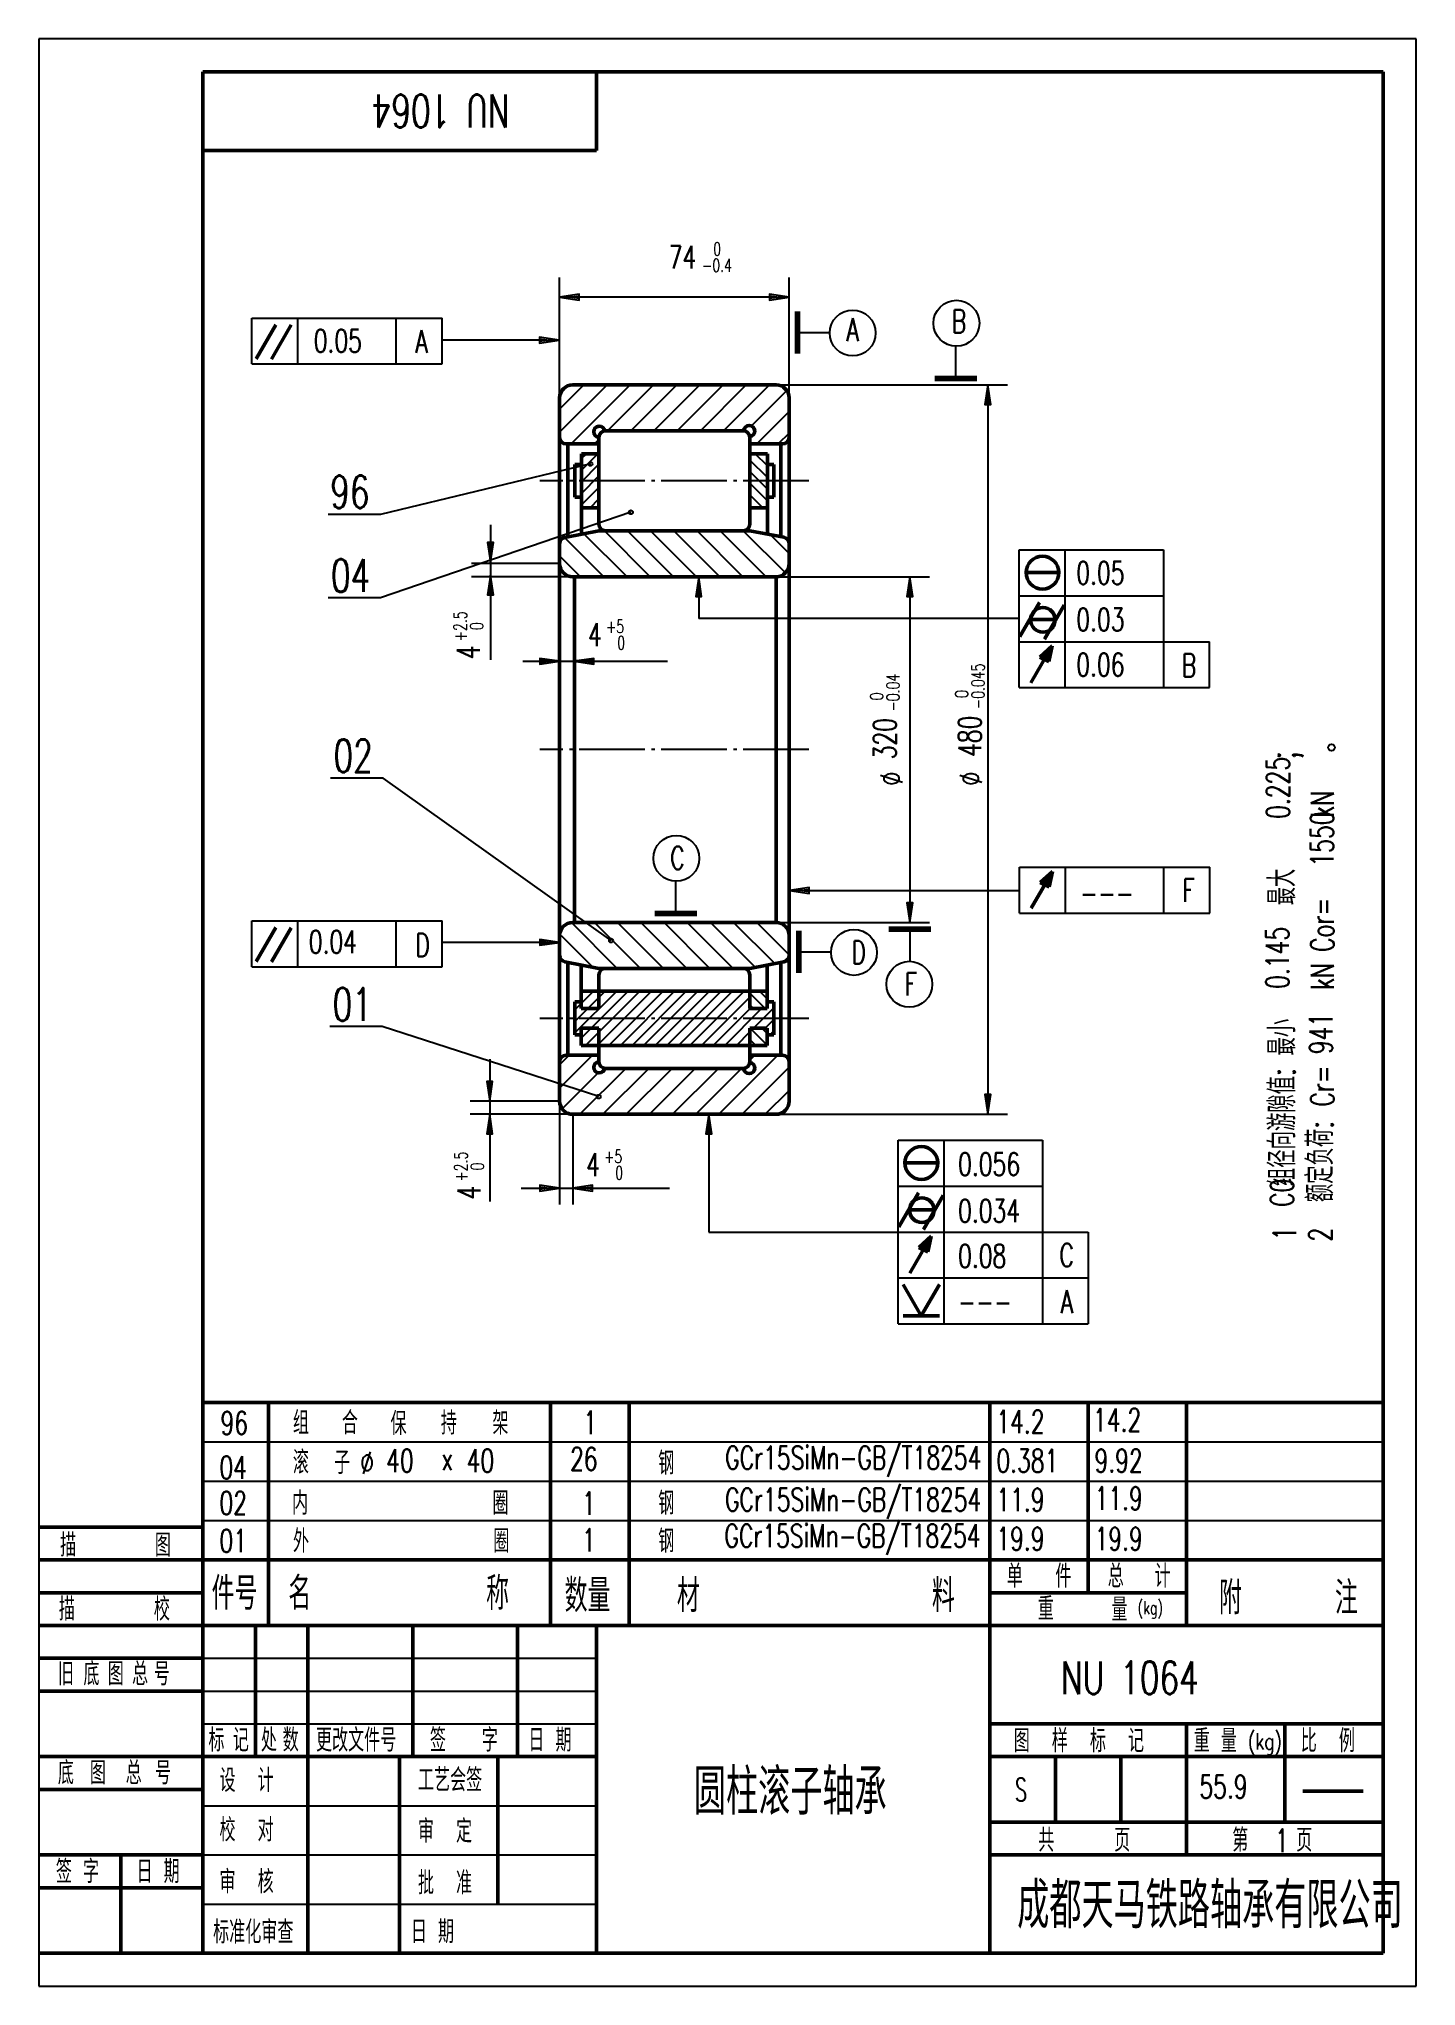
# Model space of a CAD drawing. Extents: x 0 to 210, y 0 to 297.
import ezdxf
from ezdxf.enums import TextEntityAlignment as Align

# ---------------------------------------------------------------- set-up
doc = ezdxf.new("R2010")
doc.units = 0
doc.header["$MEASUREMENT"] = 0
doc.linetypes.add('CENTER', pattern=[12.5, 10, -1, 0.5, -1])
doc.layers.get('0').update_dxf_attribs({"color": 6, "linetype": 'CONTINUOUS'})
doc.layers.get('DEFPOINTS').update_dxf_attribs({"linetype": 'CONTINUOUS'})
doc.layers.add('1', color=2, linetype='CONTINUOUS', lineweight=50)
for name, color, linetype in [('2', 6, 'CONTINUOUS'), ('3', 7, 'CENTER'), ('90', 7, 'CONTINUOUS')]:
    doc.layers.add(name, color=color, linetype=linetype)
doc.styles.add('HZ', font='SIMPLEX', dxfattribs={"width": 0.7, "bigfont": 'HZTXT'})
doc.dimstyles.get("Standard").update_dxf_attribs({"dimtxt": 0.18, "dimasz": 0.18, "dimexe": 0.18, "dimexo": 0.0625, "dimgap": 0.09, "dimtad": 0, "dimtih": 1, "dimtoh": 1, "dimdec": 4, "dimzin": 0, "dimdsep": 46, "dimtxsty": 'Standard', "dimcen": 0.09, "dimadec": 0, "dimazin": 0, "dimtfac": 1, "dimtdec": 4, "dimtofl": 0, "dimtmove": 0, "dimatfit": 3, "dimfxl": 0, "dimtolj": 1, "dimtzin": 0, "dimarcsym": 0})

# ---------------------------------------------------------------- blocks, each defined once
blk = doc.blocks.new('*X8')
at = {"color": 0}
for p, q in [((82.74, 231.23), (85.24, 233.74)), ((82.74, 233), (83.48, 233.74)), ((82.74, 229.46), (85.4, 232.13)), ((82.74, 227.69), (85.4, 230.36)), ((82.74, 225.93), (85.4, 228.59)), ((84.05, 225.47), (85.4, 226.83))]:
    blk.add_line(p, q, dxfattribs=at)
blk = doc.blocks.new('*X9')
at = {"color": 0}
for p, q in [((111.08, 230.09), (108.4, 232.77)), ((111.08, 231.86), (109.21, 233.74)), ((111.08, 233.63), (110.98, 233.74)), ((111.08, 228.33), (108.4, 231.01)), ((111.08, 226.56), (108.4, 229.24)), ((110.4, 225.47), (108.4, 227.47)), ((108.63, 225.47), (108.4, 225.7))]:
    blk.add_line(p, q, dxfattribs=at)
blk = doc.blocks.new('*X5')
at = {"color": 0}
for p, q in [((111.04, 143.52), (108.45, 146.11)), ((111.04, 145.29), (110.22, 146.11)), ((109.31, 143.48), (108.42, 144.38))]:
    blk.add_line(p, q, dxfattribs=at)
blk = doc.blocks.new('*X6')
at = {"color": 0}
for p, q in [((111.04, 150.59), (109.89, 151.74)), ((110.76, 149.11), (108.4, 151.46)), ((108.99, 149.11), (108.4, 149.69))]:
    blk.add_line(p, q, dxfattribs=at)
blk = doc.blocks.new('*X7')
at = {"color": 0}
for p, q in [((81.69, 145.33), (88.1, 151.74)), ((81.69, 147.1), (86.33, 151.74)), ((81.69, 148.87), (84.56, 151.74)), ((82.69, 144.57), (89.87, 151.74)), ((82.69, 151.64), (82.79, 151.74)), ((83.37, 143.47), (91.63, 151.74)), ((85.14, 143.47), (93.4, 151.74)), ((86.91, 143.47), (95.17, 151.74)), ((88.67, 143.47), (96.94, 151.74)), ((90.44, 143.48), (98.7, 151.74)), ((92.21, 143.48), (100.47, 151.74)), ((93.98, 143.48), (102.24, 151.74)), ((95.75, 143.48), (104.01, 151.74)), ((97.51, 143.48), (105.78, 151.74)), ((99.28, 143.48), (107.54, 151.74)), ((101.05, 143.48), (108.4, 150.83)), ((102.82, 143.48), (108.45, 149.11)), ((104.59, 143.48), (110.21, 149.11)), ((108.98, 146.11), (112.04, 149.16)), ((111.05, 149.94), (111.21, 150.11)), ((106.35, 143.48), (108.42, 145.54)), ((110.75, 146.11), (112.04, 147.4)), ((111.52, 145.11), (112.04, 145.63)), ((108.12, 143.48), (108.42, 143.77))]:
    blk.add_line(p, q, dxfattribs=at)
blk = doc.blocks.new('BLK', base_point=(1, 0))
for points in [[(0, 0), (1, 0), (0, 0.15), (0, -0.15), (1, 0)], [(0, 0.07), (0.5, 0), (0, -0.07)]]:
    blk.add_lwpolyline(points)
blk = doc.blocks.new('*D4')
at = {"color": 0, "linetype": 'ByBlock'}
for p, q in [((112.4, 214.97), (135.82, 214.97)), ((132.82, 211.97), (132.82, 165.24)), ((112.4, 162.24), (135.82, 162.24))]:
    blk.add_line(p, q, dxfattribs=at)
at = {"layer": 'DEFPOINTS', "color": 0, "linetype": 'ByBlock'}
for p in [(112.4, 214.97), (112.4, 162.24), (132.82, 162.24)]:
    blk.add_point(p, dxfattribs=at)
at = {"color": 0, "linetype": 'ByBlock', "xscale": 3, "yscale": 3, "zscale": 3}
for p, rotation in [((132.82, 214.97), 90), ((132.82, 162.24), 270)]:
    blk.add_blockref('BLK', p, dxfattribs=dict(at, rotation=rotation))
blk = doc.blocks.new('ZL', base_point=(176.19, 35.82))
at = {"layer": '2', "style": 'HZ', "width": 0.7}
blk.add_text('重 量', height=3.5, dxfattribs=at).set_placement((176.34, 35.82))
blk = doc.blocks.new('*D2')
at = {"color": 0, "linetype": 'ByBlock'}
for p, q in [((-152.5, 134.63), (-152.5, 153.01)), ((-117.5, 134.63), (-117.5, 153.01)), ((-120.5, 150.01), (-149.5, 150.01))]:
    blk.add_line(p, q, dxfattribs=at)
at = {"layer": 'DEFPOINTS', "color": 0, "linetype": 'ByBlock'}
for p in [(-152.5, 150.01), (-152.5, 134.63), (-117.5, 134.63)]:
    blk.add_point(p, dxfattribs=at)
at = {"color": 0, "linetype": 'ByBlock', "xscale": 3, "yscale": 3, "zscale": 3, "rotation": 180}
blk.add_blockref('BLK', (-152.5, 150.01), dxfattribs=at)
at = {"color": 0, "linetype": 'ByBlock', "xscale": 3, "yscale": 3, "zscale": 3}
blk.add_blockref('BLK', (-117.5, 150.01), dxfattribs=at)
blk = doc.blocks.new('*D3')
at = {"color": 0, "linetype": 'ByBlock'}
for p, q in [((108.07, 244.24), (143.36, 244.24)), ((140.36, 241.24), (140.36, 135.97)), ((108.07, 132.97), (143.36, 132.97))]:
    blk.add_line(p, q, dxfattribs=at)
at = {"layer": 'DEFPOINTS', "color": 0, "linetype": 'ByBlock'}
for p in [(108.07, 244.24), (108.07, 132.97), (140.36, 132.97)]:
    blk.add_point(p, dxfattribs=at)
at = {"color": 0, "linetype": 'ByBlock', "xscale": 3, "yscale": 3, "zscale": 3}
for p, rotation in [((140.36, 244.24), 90), ((140.36, 132.97), 270)]:
    blk.add_blockref('BLK', p, dxfattribs=dict(at, rotation=rotation))

msp = doc.modelspace()

# ---------------------------------------------------------------- linework, layer by layer
at = {"layer": '1'}
for p, q in [((205, 292), (25, 292)), ((25, 292), (25, 5)), ((85, 280), (85, 292)), ((205, 5), (205, 292)), ((25, 280), (85, 280)), ((115.50856, 249.0402), (115.50856, 255.4402)), ((115.80856, 249.0402), (115.80856, 255.4402)), ((33.13615, 248.21145), (36.13615, 253.4076)), ((35.44561, 248.17109), (38.44561, 253.36725)), ((143.01981, 245.36136), (136.61981, 245.36136)), ((143.01981, 245.06136), (136.61981, 245.06136)), ((81.73734, 227.10552), (81.73734, 232.10552)), ((82.73734, 232.10552), (81.73734, 232.10552)), ((82.73734, 221.46136), (82.73734, 233.73661)), ((111.08432, 221.46578), (111.08432, 233.73661)), ((112.08432, 232.10552), (111.08432, 232.10552)), ((112.08432, 227.10552), (112.08432, 232.10552)), ((82.73734, 227.10552), (81.73734, 227.10552)), ((112.08432, 227.10552), (111.08432, 227.10552)), ((85.40409, 221.97443), (80.21516, 220.97611)), ((108.40409, 221.97443), (113.59054, 220.99017)), ((150.49489, 215.59371), (155.49489, 215.59371)), ((150.64608, 215.59371), (150.64608, 215.59371)), ((149.5826, 205.85806), (152.5826, 211.05421)), ((151.29159, 208.42702), (155.02953, 208.42702)), ((153.36322, 205.44239), (156.36322, 210.63854)), ((151.26157, 198.79399), (154.51157, 204.42316)), ((154.51157, 204.42316), (152.62612, 202.7234)), ((152.62612, 202.7234), (154.00872, 202.06458)), ((153.90364, 203.40498), (153.04797, 202.56499)), ((153.93366, 203.44072), (153.67846, 202.26117)), ((154.51157, 204.42316), (154.00872, 202.06458)), ((151.26157, 198.79399), (151.26157, 198.79399)), ((151.32161, 164.40153), (154.57161, 170.03069)), ((154.57161, 170.03069), (152.68617, 168.33093)), ((154.57161, 170.03069), (154.06877, 167.67211)), ((152.68617, 168.33093), (154.06877, 167.67211)), ((153.96369, 169.01251), (153.10802, 168.17252)), ((153.99371, 169.04825), (153.73851, 167.8687)), ((100.31127, 163.73644), (93.91127, 163.73644)), ((100.31127, 163.43644), (93.91127, 163.43644)), ((151.32161, 164.40153), (151.32161, 164.40153)), ((33.13615, 156.25391), (36.13615, 161.45006)), ((35.44561, 156.21355), (38.44561, 161.40971)), ((115.71087, 154.55313), (115.71087, 160.95313)), ((116.01087, 154.55313), (116.01087, 160.95313)), ((129.62426, 161.38115), (136.02426, 161.38115)), ((129.62426, 161.08115), (136.02426, 161.08115)), ((85.40409, 155.23661), (80.21516, 156.23493)), ((82.69413, 149.10552), (82.69413, 155.75799)), ((108.40409, 155.23661), (113.59054, 156.22087)), ((111.04111, 149.10552), (111.04111, 155.73705)), ((81.69413, 145.10552), (81.69413, 150.10552)), ((82.69413, 150.10552), (81.69413, 150.10552)), ((85.40409, 149.10552), (82.69413, 149.10552)), ((111.04111, 149.10552), (108.40409, 149.10552)), ((112.04111, 150.10552), (111.04111, 150.10552)), ((112.04111, 145.10552), (112.04111, 150.10552)), ((85.40409, 146.10552), (82.69413, 146.10552)), ((82.69413, 143.47443), (82.69413, 146.10552)), ((111.04111, 146.10552), (108.40409, 146.10552)), ((111.04111, 143.47443), (111.04111, 146.10552)), ((82.69413, 145.10552), (81.69413, 145.10552)), ((112.04111, 145.10552), (111.04111, 145.10552)), ((132.02761, 125.54522), (137.02761, 125.54522)), ((132.1788, 125.54522), (132.1788, 125.54522)), ((131.11533, 115.80957), (134.11533, 121.00572)), ((134.89594, 115.3939), (137.89594, 120.59005)), ((132.82431, 118.37853), (136.56225, 118.37853)), ((132.79429, 108.7455), (136.04429, 114.37467)), ((136.04429, 114.37467), (134.15884, 112.67491)), ((135.43636, 113.35649), (134.58069, 112.5165)), ((135.46639, 113.39223), (135.21119, 112.21268)), ((136.04429, 114.37467), (135.54145, 112.01608)), ((134.15884, 112.67491), (135.54145, 112.01608)), ((134.55351, 102.24592), (131.80351, 107.00906)), ((132.79429, 108.7455), (132.79429, 108.7455)), ((134.55351, 102.24592), (137.30351, 107.00906)), ((131.80351, 102.24592), (137.30351, 102.24592)), ((25, 89), (205, 89)), ((35, 89), (35, 55)), ((78, 89), (78, 55)), ((90, 89), (90, 55)), ((145, 89), (145, 5)), ((160, 89), (160, 60)), ((175, 89), (175, 55)), ((0, 70), (25, 70)), ((0, 65), (25, 65)), ((25, 65), (205, 65)), ((0, 60), (25, 60)), ((145, 60), (175, 60)), ((0, 55), (25, 55)), ((25, 55), (205, 55)), ((33, 55), (33, 35)), ((41, 55), (41, 5)), ((57, 55), (57, 35)), ((73, 55), (73, 35)), ((85, 55), (85, 5)), ((0, 50), (25, 50)), ((0, 45), (25, 45)), ((145, 40), (205, 40)), ((175, 40), (175, 20)), ((190, 40), (190, 25)), ((0, 35), (25, 35)), ((25, 35), (85, 35)), ((55, 35), (55, 5)), ((70, 35), (70, 12.5)), ((145, 35), (205, 35)), ((155, 35), (155, 25)), ((165, 35), (165, 25)), ((0, 30), (25, 30)), ((192.75137, 29.70332), (201.9536, 29.70332)), ((145, 25), (205, 25)), ((0, 20), (25, 20)), ((12.5, 20), (12.5, 5)), ((145, 20), (205, 20)), ((0, 15), (25, 15)), ((0, 5), (205, 5))]:
    msp.add_line(p, q, dxfattribs=at)
at = {"layer": '1', "color": 2}
for p, q in [((112.40409, 244.23661), (81.40409, 244.23661)), ((79.40415, 242.23661), (79.40415, 134.97443)), ((114.40415, 242.23661), (114.40415, 134.97443)), ((80.40409, 235.23661), (85.40409, 235.23661)), ((80.65749, 221.06121), (80.65749, 235.23661)), ((85.40409, 236.23661), (85.40409, 222.97443)), ((107.40409, 237.23661), (86.40409, 237.23661)), ((108.40409, 222.97443), (108.40409, 236.34685)), ((113.40409, 235.23661), (108.40409, 235.23661)), ((113.15069, 235.23661), (113.15069, 221.07364)), ((82.73734, 233.73661), (85.40409, 233.73661)), ((108.40409, 233.73661), (111.08432, 233.73661)), ((82.73734, 225.47443), (85.40409, 225.47443)), ((108.40409, 225.47443), (111.08432, 225.47443)), ((108.40409, 221.97443), (85.40409, 221.97443)), ((112.40409, 214.97443), (81.40409, 214.97443)), ((81.64494, 214.97443), (81.64494, 162.23661)), ((112.40415, 214.97443), (112.40415, 162.23661)), ((112.40409, 162.23661), (81.40409, 162.23661)), ((80.65749, 156.14982), (80.65749, 141.97443)), ((108.40409, 155.23661), (85.40409, 155.23661)), ((113.15069, 141.97443), (113.15069, 156.1374)), ((82.69413, 151.73661), (111.04111, 151.73661)), ((85.40409, 149.10552), (85.40409, 154.23661)), ((108.40409, 154.23661), (108.40409, 149.10552)), ((85.40409, 140.97442), (85.40409, 146.10552)), ((108.40409, 146.10552), (108.40409, 140.97442)), ((82.69413, 143.47443), (111.04111, 143.47443)), ((80.40409, 141.97443), (85.40409, 141.97443)), ((107.40409, 139.97443), (86.40409, 139.97443)), ((113.40409, 141.97443), (108.40409, 141.97443)), ((112.40409, 132.97443), (81.40409, 132.97443))]:
    msp.add_line(p, q, dxfattribs=at)
at = {"layer": '1'}
for centre, radius in [((153.03296, 215.59371), 2.5), ((153.10051, 208.40021), 1.87837), ((134.56568, 125.54522), 2.5), ((134.63323, 118.35172), 1.87837)]:
    msp.add_circle(centre, radius, dxfattribs=at)
at = {"layer": '1', "color": 2}
for centre, radius, start, end in [((81.40409, 242.23661), 2, 90, 180), ((112.40409, 242.23661), 2, 0, 90), ((80.40409, 236.23661), 1, 180, 270), ((86.40409, 236.23661), 1, 90, 180), ((107.40409, 236.23661), 1, 0, 90), ((113.40409, 236.23661), 1, 270, 0), ((86.40409, 222.97443), 1, 180, 270), ((107.40409, 222.97443), 1, 270, 0), ((81.40409, 216.97443), 2, 180, 270), ((112.40409, 216.97443), 2, 270, 0), ((81.40409, 160.23661), 2, 90, 180), ((112.40409, 160.23661), 2, 0, 90), ((86.40409, 154.23661), 1, 90, 180), ((107.40409, 154.23661), 1, 0, 90), ((80.40409, 140.97443), 1, 90, 180), ((86.40409, 140.97443), 1, 180, 270), ((107.40409, 140.97443), 1, 270, 0), ((113.40409, 140.97443), 1, 0, 90), ((81.40409, 134.97443), 2, 180, 270), ((112.40409, 134.97443), 2, 270, 0)]:
    msp.add_arc(centre, radius, start, end, dxfattribs=at)
at = {"layer": '1'}
for centre, radius, start, end in [((85.44986, 237.08335), 0.84797, 6.1570829, 266.9060508), ((108.30712, 237.18926), 0.84797, 276.1570829, 176.9060508), ((80.40409, 219.99412), 1, 100.8902673, 180), ((113.40409, 220.0077), 1, 0, 79.2544537), ((80.40409, 157.21692), 1, 180, 259.1097327), ((113.40409, 157.20333), 1, 280.7455463, 360), ((85.44986, 140.12769), 0.84797, 93.0939492, 353.8429171), ((108.30712, 140.02178), 0.84797, 183.0939492, 83.8429171)]:
    msp.add_arc(centre, radius, start, end, dxfattribs=at)
at = {"layer": '2'}
for p, q in [((210, 297), (0, 297)), ((0, 297), (0, 0)), ((210, 0), (210, 297)), ((32.48829, 254.42047), (61.48829, 254.42047)), ((32.48829, 247.42047), (32.48829, 254.42047)), ((39.48829, 247.42047), (39.48829, 254.42047)), ((54.48829, 247.42047), (54.48829, 254.42047)), ((61.48829, 247.42047), (61.48829, 254.42047)), ((76.47241, 251.04849), (61.48829, 251.04849)), ((115.50856, 252.2402), (120.50856, 252.2402)), ((139.81981, 245.06136), (139.81981, 250.06136)), ((32.48829, 247.42047), (61.48829, 247.42047)), ((79.40409, 240.53121), (83.10949, 244.23661)), ((79.40415, 236.99573), (86.64502, 244.23661)), ((81.18056, 235.23661), (90.18056, 244.23661)), ((86.71609, 237.23661), (93.71609, 244.23661)), ((90.25162, 237.23661), (97.25162, 244.23661)), ((93.78716, 237.23661), (100.78716, 244.23661)), ((97.32269, 237.23661), (104.32269, 244.23661)), ((100.85822, 237.23661), (107.85822, 244.23661)), ((104.39376, 237.23661), (111.39376, 244.23661)), ((108.65519, 237.9625), (114.05631, 243.36363)), ((109.46483, 235.23661), (114.40409, 240.17588)), ((84.71609, 235.23661), (85.40409, 235.92461)), ((112.78357, 235.26832), (114.44988, 236.93042)), ((84.09604, 232.17562), (52.09091, 224.43703)), ((52.09091, 224.43703), (44.09091, 224.43703)), ((90.26589, 224.79781), (52.09091, 211.75122)), ((86.14118, 214.97443), (80.15341, 220.96219)), ((89.67671, 214.97443), (83.11678, 221.53436)), ((93.21225, 214.97443), (86.33234, 221.85433)), ((96.74778, 214.97443), (89.74778, 221.97443)), ((100.28331, 214.97443), (93.28331, 221.97443)), ((103.81885, 214.97443), (96.81885, 221.97443)), ((107.35438, 214.97443), (100.35438, 221.97443)), ((110.88992, 214.97443), (103.88992, 221.97443)), ((113.82894, 215.57093), (107.56108, 221.83879)), ((114.40409, 218.53132), (111.55987, 221.37554)), ((82.60564, 214.97443), (79.40409, 218.17598)), ((149.49017, 198.06124), (149.49017, 219.06124)), ((149.49017, 219.06124), (171.49017, 219.06124)), ((156.49017, 198.06124), (156.49017, 219.06124)), ((171.49017, 219.06124), (171.49017, 198.06124)), ((52.09091, 211.75122), (44.09091, 211.75122)), ((100.60901, 212.16478), (100.60901, 208.60574)), ((149.49017, 212.06124), (171.49017, 212.06124)), ((149.49017, 208.60574), (100.60901, 208.60574)), ((149.49017, 205.06124), (178.49017, 205.06124)), ((178.49017, 198.06124), (178.49017, 205.06124)), ((149.49017, 198.06124), (178.49017, 198.06124)), ((52.48122, 184.26069), (44.48122, 184.26069)), ((87.24852, 159.46884), (52.48122, 184.26069)), ((128.33991, 184.71894), (131.69985, 183.6531)), ((140.43941, 184.71894), (143.79935, 183.6531)), ((149.55022, 170.66877), (178.55022, 170.66877)), ((149.55022, 163.66877), (149.55022, 170.66877)), ((156.55022, 163.66877), (156.55022, 170.66877)), ((171.55022, 163.66877), (171.55022, 170.66877)), ((178.55022, 163.66877), (178.55022, 170.66877)), ((97.11127, 163.43644), (97.11127, 168.43644)), ((117.43638, 167.11807), (149.55022, 167.11807)), ((149.55022, 163.66877), (178.55022, 163.66877)), ((32.48829, 155.46293), (32.48829, 162.46293)), ((32.48829, 162.46293), (61.48829, 162.46293)), ((39.48829, 155.46293), (39.48829, 162.46293)), ((54.48829, 155.46293), (54.48829, 162.46293)), ((61.48829, 155.46293), (61.48829, 162.46293)), ((88.1797, 155.23661), (81.19107, 162.22523)), ((91.71523, 155.23661), (84.71523, 162.23661)), ((95.25076, 155.23661), (88.25076, 162.23661)), ((98.7863, 155.23661), (91.7863, 162.23661)), ((102.32183, 155.23661), (95.32183, 162.23661)), ((105.85737, 155.23661), (98.85737, 162.23661)), ((109.23518, 155.39433), (102.3929, 162.23661)), ((112.20678, 155.95827), (105.92843, 162.23661)), ((114.40415, 157.29643), (109.46397, 162.23661)), ((132.82426, 161.38115), (132.82426, 156.38115)), ((76.54747, 159.19818), (61.48829, 159.19818)), ((84.46313, 155.41764), (79.66191, 160.21886)), ((115.71087, 157.75313), (120.71087, 157.75313)), ((32.48829, 155.46293), (61.48829, 155.46293)), ((52.34611, 146.3541), (44.34611, 146.3541)), ((85.35703, 135.66663), (52.34611, 146.3541)), ((79.40415, 140.50822), (80.87035, 141.97443)), ((79.40415, 136.97269), (84.40588, 141.97443)), ((82.47695, 132.97443), (89.47695, 139.97443)), ((86.01248, 132.97443), (93.01248, 139.97443)), ((89.54802, 132.97443), (96.54802, 139.97443)), ((93.08355, 132.97443), (100.08355, 139.97443)), ((96.61909, 132.97443), (103.61909, 139.97443)), ((100.15462, 132.97443), (107.15462, 139.97443)), ((103.69015, 132.97443), (112.69015, 141.97443)), ((107.22569, 132.97443), (114.40415, 140.15288)), ((108.40409, 141.2239), (109.15462, 141.97443)), ((79.77759, 133.8106), (85.26672, 139.29973)), ((110.76122, 132.97443), (114.40415, 136.61735)), ((102.15523, 133.00369), (102.15523, 133.00369)), ((102.15523, 133.00369), (102.15523, 115.01275)), ((131.0229, 101.01275), (131.0229, 129.01275)), ((131.0229, 129.01275), (153.0229, 129.01275)), ((138.0229, 101.01275), (138.0229, 129.01275)), ((153.0229, 129.01275), (153.0229, 101.01275)), ((131.0229, 122.01275), (153.0229, 122.01275)), ((102.15523, 115.01275), (160.0229, 115.01275)), ((160.0229, 115.01275), (160.0229, 101.01275)), ((131.0229, 108.01275), (160.0229, 108.01275)), ((131.0229, 101.01275), (160.0229, 101.01275)), ((25, 83), (205, 83)), ((49.49143, 78.11653), (50.55727, 81.47647)), ((25, 77), (205, 77)), ((25, 71), (205, 71)), ((25, 50), (85, 50)), ((25, 45), (85, 45)), ((25, 40), (85, 40)), ((25, 27.5), (85, 27.5)), ((25, 20), (85, 20)), ((25, 12.5), (85, 12.5)), ((0, 0), (210, 0))]:
    msp.add_line(p, q, dxfattribs=at)
at = {"layer": '2', "linetype": 'ByBlock'}
for p, q in [((68.87409, 222.8855), (68.87409, 202.27904)), ((79.40415, 216.97443), (65.97681, 216.97443)), ((81.64494, 214.97443), (65.97681, 214.97443)), ((73.76793, 202.06894), (95.85027, 202.06894)), ((68.73809, 141.36781), (68.73809, 119.68903)), ((79.40415, 134.97443), (65.73809, 134.97443)), ((79.40415, 134.97443), (79.40415, 119.18861)), ((81.40409, 132.97443), (65.73809, 132.97443)), ((81.40409, 132.97443), (81.40409, 119.18861)), ((73.54276, 121.72213), (96.1355, 121.72213))]:
    msp.add_line(p, q, dxfattribs=at)
at = {"layer": '2'}
for points in [[(130.01988, 183.3979, 0.065754283), (130.49008, 183.46, 0.078428939), (130.85395, 183.62214, 0.107173813), (131.13712, 183.9075, 0.166135476), (131.19943, 184.1635, 0.142966599), (131.11953, 184.43723, 0.107173813), (130.85395, 184.70486, 0.078428939), (130.49008, 184.867, 0.065754283), (130.01988, 184.9291, 0.065754283), (129.54968, 184.867, 0.078428939), (129.18581, 184.70486, 0.107173813), (128.92022, 184.43723, 0.142966599), (128.84032, 184.1635, 0.142966599), (128.92022, 183.88977, 0.107173813), (129.18581, 183.62214, 0.078428939), (129.54968, 183.46, 0.065754283)], [(142.11938, 183.3979, 0.065754283), (142.58958, 183.46, 0.078428939), (142.95345, 183.62214, 0.107173813), (143.23662, 183.9075, 0.166135476), (143.29893, 184.1635, 0.142966599), (143.21903, 184.43723, 0.107173813), (142.95345, 184.70486, 0.078428939), (142.58958, 184.867, 0.065754283), (142.11938, 184.9291, 0.065754283), (141.64918, 184.867, 0.078428939), (141.28531, 184.70486, 0.107173813), (141.01973, 184.43723, 0.142966599), (140.93983, 184.1635, 0.142966599), (141.01973, 183.88977, 0.107173813), (141.28531, 183.62214, 0.078428939), (141.64918, 183.46, 0.065754283)], [(50.81247, 79.7965, 0.065754283), (50.75037, 80.2667, 0.078428939), (50.58823, 80.63057, 0.107173813), (50.30287, 80.91375, 0.166135476), (50.04687, 80.97606, 0.142966599), (49.77314, 80.89615, 0.107173813), (49.50551, 80.63057, 0.078428939), (49.34337, 80.2667, 0.065754283), (49.28127, 79.7965, 0.065754283), (49.34337, 79.3263, 0.078428939), (49.50551, 78.96243, 0.107173813), (49.77314, 78.69685, 0.142966599), (50.04687, 78.61695, 0.142966599), (50.3206, 78.69685, 0.107173813), (50.58823, 78.96243, 0.078428939), (50.75037, 79.3263, 0.065754283)]]:
    msp.add_lwpolyline(points, format="xyb", close=True, dxfattribs=at)
for centre, radius in [((124.08297, 252.15013), 3.5), ((139.90988, 253.63577), 3.5), ((84.09604, 232.17562), 0.3), ((90.26589, 224.79781), 0.3), ((197.1161, 188.91237), 0.5), ((97.20134, 172.01084), 3.5), ((124.28528, 157.66306), 3.5), ((87.24852, 159.46884), 0.3), ((132.73419, 152.80674), 3.5), ((85.35703, 135.66663), 0.3)]:
    msp.add_circle(centre, radius, dxfattribs=at)
at = {"layer": '3'}
for p, q in [((117.40409, 229.60552), (76.40409, 229.60552)), ((117.40415, 188.60552), (76.40415, 188.60552)), ((117.40409, 147.60552), (76.40409, 147.60552))]:
    msp.add_line(p, q, dxfattribs=at)

# ---------------------------------------------------------------- block references
at = {"layer": '2', "xscale": 3, "yscale": 3, "zscale": 3}
for p in [(79.35438, 251.04849), (79.39735, 159.19818)]:
    msp.add_blockref('BLK', p, dxfattribs=at)
at = {"layer": '2'}
for name, p in [('*X8', (0, 0)), ('*X9', (0, 0)), ('*X7', (0, 0)), ('*X6', (0, 0)), ('*X5', (0, 0)), ('ZL', (175.93817, 35.65471))]:
    msp.add_blockref(name, p, dxfattribs=at)
at = {"layer": '2', "linetype": 'ByBlock', "xscale": 3, "yscale": 3, "zscale": 3}
for p, rotation in [((68.87409, 217.18889), 270), ((68.87409, 215.18889), 90), ((81.60564, 202.06894), 180), ((68.73809, 134.97443), 270), ((68.73809, 132.97443), 90), ((81.40409, 121.72213), 180)]:
    msp.add_blockref('BLK', p, dxfattribs=dict(at, rotation=rotation))
at = {"layer": '2', "xscale": 3, "yscale": 3, "zscale": 3}
for p, rotation in [((100.60901, 214.93244), 90), ((114.43487, 167.11807), 180), ((102.15523, 133.00369), 90)]:
    msp.add_blockref('BLK', p, dxfattribs=dict(at, rotation=rotation))
at = {"layer": '2', "linetype": 'ByBlock', "xscale": 3, "yscale": 3, "zscale": 3}
for p in [(79.40409, 202.06894), (79.40415, 121.72213)]:
    msp.add_blockref('BLK', p, dxfattribs=at)

# ---------------------------------------------------------------- texts
at = {"layer": '2', "style": 'HZ'}
for s, height, width, p in [('B', 3.5, 0.7, (139.18931, 252.1923)), ('A', 3.5, 0.7, (57.40786, 249.10044)), ('96', 5, 0.7, (44.40487, 225.41916)), ('04', 5, 0.7, (44.52497, 212.64482)), ('B', 3.5, 0.7, (174.28965, 199.70547)), ('02', 5, 0.7, (44.91527, 185.1543)), ('C', 3.5, 0.7, (96.2706, 170.33504)), ('F', 3.5, 0.7, (174.39473, 165.36662)), ('D', 3.5, 0.7, (57.40786, 157.03567)), ('D', 3.5, 0.7, (123.92232, 155.91231)), ('F', 3.5, 0.7, (132.01363, 151.06899)), ('01', 5, 0.7, (44.78017, 147.24771)), ('C', 3.5, 0.7, (155.61221, 109.75217)), ('A', 3.5, 0.7, (155.82237, 102.6391)), ('96', 3.5, 0.7, (27.68174, 84.14155)), ('组', 3.5, 0.7, (38.73042, 84.15942)), ('合', 3.5, 0.7, (46.19128, 84.15942)), ('保', 3.5, 0.7, (53.6071, 84.05219)), ('持', 3.5, 0.7, (61.27812, 84.12367)), ('架', 3.5, 0.7, (69.15931, 84.12367)), ('1', 3.5, 0.7, (83.02461, 84.2034)), ('04', 3.5, 0.7, (27.53162, 77.35017)), ('滚', 3.5, 0.7, (38.7154, 78.13654)), ('子', 3.5, 0.7, (44.99776, 78.09486)), ('x', 3.5, 0.7, (61.36819, 78.70845)), ('钢', 3.5, 0.7, (94.43917, 78.01144)), ('02', 3.5, 0.7, (27.53162, 71.93495)), ('内', 3.5, 0.7, (38.59531, 71.8992)), ('圈', 3.5, 0.7, (69.15931, 71.8992)), ('1', 3.5, 0.7, (82.82571, 71.87811)), ('钢', 3.5, 0.7, (94.43917, 71.8992)), ('描', 3.5, 0.7, (3.22753, 65.50101)), ('图', 3.5, 0.7, (17.66888, 65.50101)), ('01', 3.5, 0.7, (27.53162, 66.16228)), ('外', 3.5, 0.7, (38.74543, 66.12653)), ('圈', 3.5, 0.7, (69.27941, 66.12653)), ('1', 3.5, 0.7, (82.82571, 66.26629)), ('钢', 3.5, 0.7, (94.43917, 66.12653)), ('件号', 5, 0.7, (26.33068, 57.38711)), ('名', 5, 0.7, (38.02486, 57.38711)), ('称', 5, 0.7, (68.18355, 57.38711)), ('数量', 5, 0.7, (80.16295, 57.04754)), ('材', 5, 0.7, (97.27639, 57.04754)), ('料', 5, 0.7, (136.17194, 57.04754)), ('单', 3.5, 0.7, (147.5809, 60.7828)), ('件', 3.5, 0.7, (154.99672, 60.7828)), ('总', 3.5, 0.7, (162.983, 60.7828)), ('计', 3.5, 0.7, (170.1136, 60.7828)), ('描', 3.5, 0.7, (3.03238, 55.74288)), ('校', 3.5, 0.7, (17.51876, 55.74288)), ('重', 3.5, 0.7, (152.32463, 55.7965)), ('量', 3.5, 0.7, (163.55344, 55.68926)), ('附', 5, 0.7, (179.94632, 56.70797)), ('注', 5, 0.7, (197.63021, 56.70797)), ('(kg)', 2, 0.7, (167.54658, 56.70797)), ('旧', 3.5, 0.7, (2.88226, 45.85964)), ('底', 3.5, 0.7, (6.78533, 45.85964)), ('图', 3.5, 0.7, (10.49324, 45.85964)), ('总', 3.5, 0.7, (14.20115, 45.85964)), ('号', 3.5, 0.7, (17.51876, 45.85964)), ('标', 3.5, 0.7, (25.8503, 35.76194)), ('记', 3.5, 0.7, (29.55821, 35.76194)), ('处', 3.5, 0.7, (33.85158, 35.76194)), ('数', 3.5, 0.7, (37.16919, 35.76194)), ('更改文件号', 3.5, 0.7, (42.24318, 35.76194)), ('签   字', 3.5, 0.7, (59.61182, 35.76194)), ('日 期', 3.5, 0.7, (74.63862, 35.76194)), ('图  样  标  记', 3.5, 0.7, (148.64674, 35.65471)), ('比  例', 3.5, 0.7, (192.42112, 35.65471)), ('底', 3.5, 0.7, (2.88226, 30.75777)), ('图', 3.5, 0.7, (7.7611, 30.75777)), ('总', 3.5, 0.7, (13.22539, 30.75777)), ('号', 3.5, 0.7, (17.71391, 30.75777)), ('设  计', 3.5, 0.7, (27.53162, 29.61396)), ('工艺会签', 3.5, 0.7, (57.79539, 29.68545)), ('圆柱滚子轴承', 7, 0.7, (99.87343, 26.12892)), ('S', 3.5, 0.6, (148.84189, 28.20207)), ('校  对', 3.5, 0.7, (27.53162, 22.05409)), ('审  定', 3.5, 0.7, (57.79539, 21.87537)), ('共     页', 3.5, 0.7, (152.38467, 20.49923)), ('第    页', 3.5, 0.7, (181.97291, 20.49923)), ('1', 3.5, 0.7, (188.49811, 20.43128)), ('签 字', 3.5, 0.7, (2.58203, 15.70952)), ('日 期', 3.5, 0.7, (14.87668, 15.70952)), ('审  核', 3.5, 0.7, (27.53162, 14.15465)), ('批  准', 3.5, 0.7, (57.79539, 13.97593)), ('标准化审查', 3.5, 0.7, (26.55586, 6.48755)), ('日 期', 3.5, 0.7, (56.71454, 6.54117))]:
    msp.add_text(s, height=height, dxfattribs=dict(at, width=width)).set_placement(p)
at = {"layer": '2', "style": 'HZ', "width": 0.7}
msp.add_text('A', height=3.5, dxfattribs=at).set_placement((124.10246, 250.92339), align=Align.CENTER)
for s, height, p in [('  组径向游隙值: 最小        最大        ;', 4, (191.58634, 118.17786)), ('Cr=      kN Cor=      kN', 3.5, (197.46137, 134.15245)), ('额定负荷:', 4, (197.3713, 119.56887)), ('1', 3.5, (191.6945, 113.7344)), ('2', 3.5, (197.16426, 113.56261))]:
    msp.add_text(s, height=height, rotation=90, dxfattribs=at).set_placement(p)
at = {"layer": '2', "style": 'HZ', "width": 0.761019}
msp.add_text('(kg)', height=2.5, dxfattribs=at).set_placement((184.3748, 36.08364), (189.53885, 36.08364), align=Align.FIT)
at = {"layer": '90', "style": 'HZ', "width": 0.7}
for s, height, rotation, p in [('NU 1064', 5, 180, (71.74218, 288.5049)), ('+2.5', 2, 90, (65.2449, 205.12845)), ('0', 2, 90, (67.7449, 206.82845)), ('4', 3.5, 90, (67.2449, 202.37845)), ('-0.04', 2, 90, (131.24088, 194.41614)), ('-0.045', 2, 90, (144.20577, 194.78327)), ('0', 2, 90, (128.74088, 196.11614)), ('0', 2, 90, (141.70577, 196.48327)), ('320', 3.5, 90, (130.74088, 187.11614)), ('480', 3.5, 90, (143.70577, 187.48327)), ('0.225', 3.5, 90, (190.70298, 178.03611)), ('1550', 3.5, 90, (197.42691, 170.76198)), ('0.145', 3.5, 90, (190.61641, 152.1099)), ('941', 3.5, 90, (197.24043, 142.13685)), ('+2.5', 2, 90, (65.34693, 122.71147)), ('0', 2, 90, (67.84693, 124.41147)), ('4', 3.5, 90, (67.34693, 119.96147)), ('C0', 3.5, 90, (191.31662, 118.84292))]:
    msp.add_text(s, height=height, rotation=rotation, dxfattribs=at).set_placement(p)
for s, height, p in [('74', 3.5, (96.0421, 261.96704)), ('0', 2, (102.82543, 263.96704)), ('-0.4', 2, (101.12543, 261.46704)), ('0.05', 3.5, (41.90028, 249.19848)), ('0.05', 3.5, (158.18853, 213.80559)), ('+5', 2, (86.48051, 206.39181)), ('0.03', 3.5, (158.18853, 206.69252)), ('4', 3.5, (83.73051, 204.39181)), ('0', 2, (88.18051, 203.89181)), ('0.06', 3.5, (158.18853, 199.80279)), ('---', 3.5, (158.76186, 164.95539)), ('0.04', 3.5, (41.15625, 157.53151)), ('4', 3.5, (83.43833, 123.54447)), ('+5', 2, (86.18833, 125.54447)), ('0', 2, (87.88833, 123.04447)), ('0.056', 3.5, (140.16917, 123.61378)), ('0.034', 3.5, (140.16917, 116.5007)), ('0.08', 3.5, (140.16917, 109.61098)), ('---', 3.5, (140.16917, 102.61098)), ('14.2', 3.5, (145.99761, 84.32088)), ('14.2', 3.5, (160.74194, 84.59359)), ('40', 3.5, (52.9508, 78.38822)), ('40', 3.5, (65.22572, 78.38822)), ('GCr15SiMn-GB/T18254', 3.5, (104.65955, 78.85325)), ('0.381', 3.5, (145.99761, 78.37092)), ('9.92', 3.5, (160.97164, 78.3872)), ('GCr15SiMn-GB/T18254', 3.5, (104.63611, 72.45506)), ('11.9', 3.5, (145.99761, 72.42669)), ('11.9', 3.5, (160.97164, 72.65028)), ('GCr15SiMn-GB/T18254', 3.5, (104.54221, 66.9359)), ('19.9', 3.5, (145.99761, 66.48245)), ('19.9', 3.5, (160.97164, 66.48443)), ('NU 1064', 5, (155.86691, 44.52071)), ('55.9', 3.5, (176.95847, 28.66822)), ('成都天马铁路轴承有限公司', 7, (149.17749, 8.81559))]:
    msp.add_text(s, height=height, dxfattribs=at).set_placement(p)
msp.add_text('26', height=3.5, dxfattribs=at).set_placement((83.09448, 78.64871), align=Align.CENTER)

# ---------------------------------------------------------------- dimensions: what is measured, and where the dimension line sits
at = {"layer": '2'}
dim = msp.add_linear_dim(base=(79.40415, 257.62201), p1=(114.40415, 242.23661), p2=(79.40415, 242.23661), text=' ', dimstyle='Standard', dxfattribs=at)
dim.commit()
dim.dimension.update_dxf_attribs({"geometry": '*D2', "text_midpoint": (96.90415, 261.12201), "insert": (231.90033, 107.60991)})
dim = msp.add_linear_dim(base=(144.69864, 132.97443), p1=(112.40409, 244.23661), p2=(112.40409, 132.97443), angle=90, text='   ', dimstyle='Standard', dxfattribs=at)
dim.commit()
dim.dimension.update_dxf_attribs({"geometry": '*D3', "text_midpoint": (141.19864, 188.60552), "insert": (4.33841, 0)})
dim = msp.add_linear_dim(base=(132.82431, 162.23661), p1=(112.40415, 214.97443), p2=(112.40415, 162.23661), angle=90, text=' ', dimstyle='Standard', dxfattribs=at)
dim.commit()
dim.dimension.update_dxf_attribs({"geometry": '*D4', "text_midpoint": (129.32431, 188.60552)})

doc.saveas('drawing.dxf')
